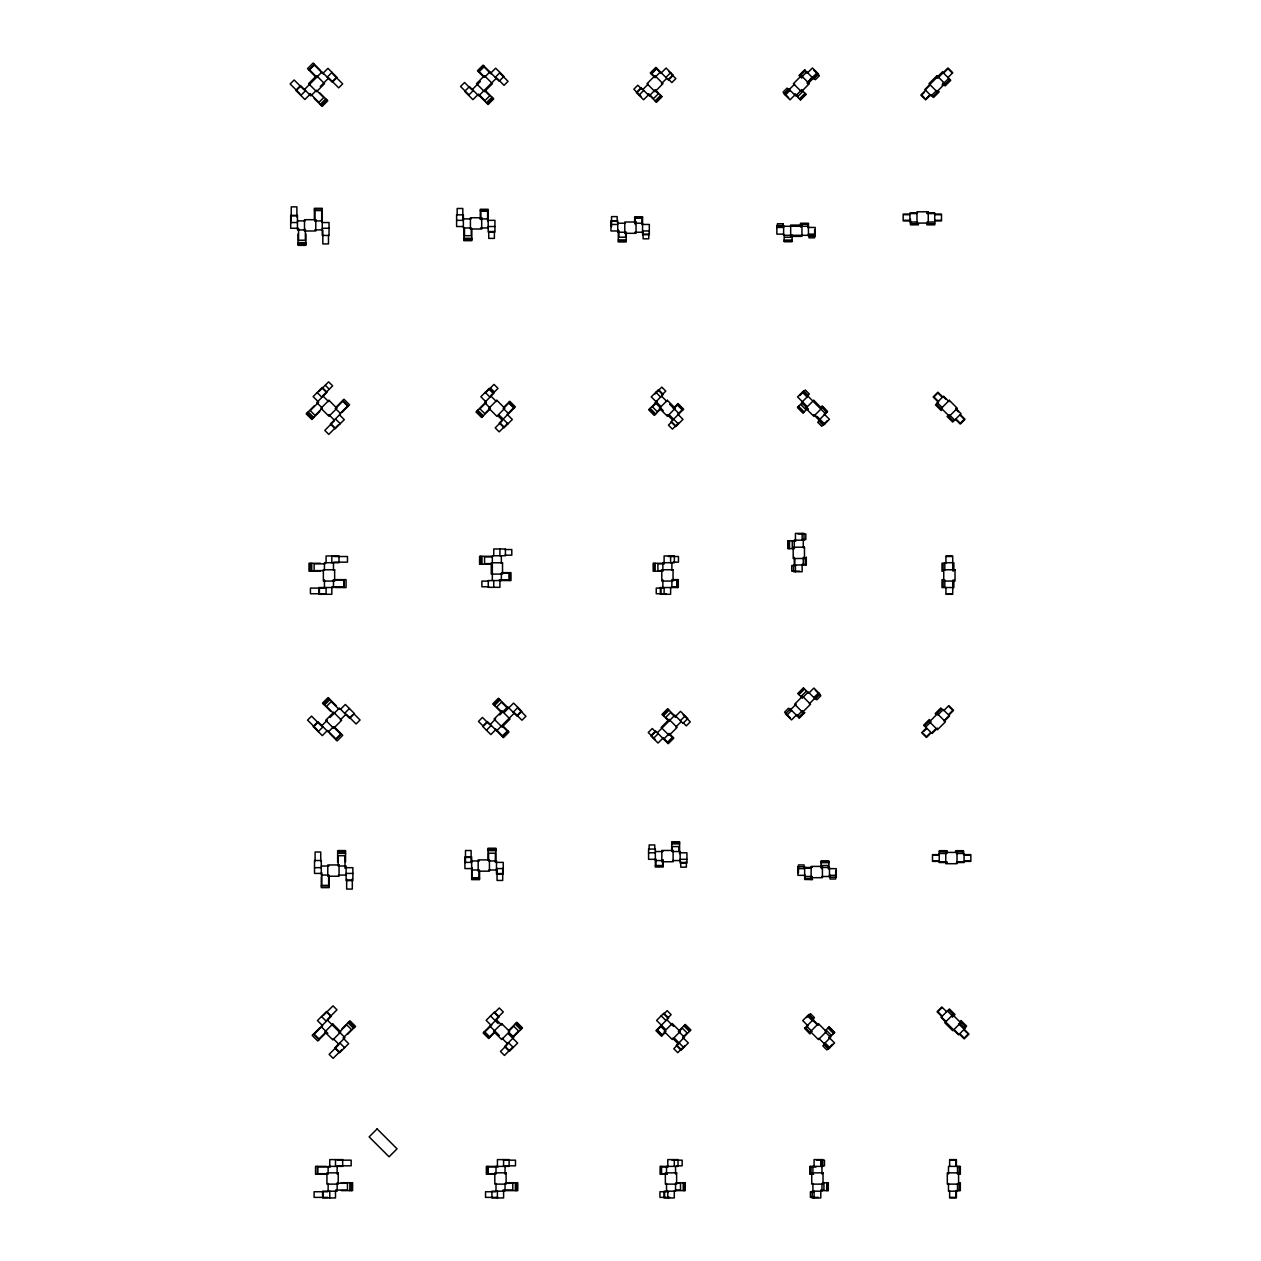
<?xml version="1.0" encoding="UTF-8"?>
<svg xmlns="http://www.w3.org/2000/svg" width="1261" height="1261" viewBox="0 0 1261 1261"><rect width="100%" height="100%" fill="white"/><g stroke="black" fill="none" stroke-linecap="round" stroke-linejoin="round"><path stroke-width="1.5" d="M308.787 69.907L314.367 64.311M296.493 90.303L300.481 86.315M304.453 89.499L321.996 71.94L332.289 82.233L337.081 77.457L327.955 68.33L323.163 73.106M300.827 95.442L305.619 90.65M309.67 94.717L304.894 99.493L295.768 90.366L300.544 85.575L310.836 95.868L316.243 90.477M327.214 77.173L332.006 72.381M320.278 86.426L328.38 78.324M332.352 81.508L336.34 77.52M320.215 104.458L325.795 98.878M321.319 105.561L326.898 99.966M478.455 71.688L484.035 66.092M472.339 89.499L480.441 81.398M484.476 77.347L489.883 71.94M468.556 95.284L473.348 90.493M490.892 72.949L495.668 68.173L503.943 76.432L499.151 81.208L483.058 65.131L477.478 70.711L483.704 76.921M477.714 94.874L472.922 99.651L464.663 91.391L469.455 86.599L478.723 95.868L496.267 78.324M495.258 77.331L500.05 72.539M486.415 102.772L492.011 97.192M487.471 103.828L493.051 98.248M318.923 391.588L328.648 381.862L332.636 385.85L322.911 395.576M314.257 405.837L306.218 413.86L311.798 419.44L319.837 411.417M318.702 402.18L310.253 410.629L315.029 415.421L322.28 408.17M650.944 73.642L656.524 68.062M637.12 92.51L641.108 88.522M642.874 89.499L648.264 84.093M655.011 77.347L660.417 71.94M638.98 95.174L643.756 90.382M661.3 72.839L666.092 68.047L673.327 75.282L668.535 80.073L655.862 67.4L650.282 72.98L655.074 77.772M336.372 406.83L343.985 399.233L349.565 404.813L341.967 412.41M648.359 94.985L643.567 99.761L636.332 92.526L641.124 87.75L649.242 95.868L654.648 90.477M665.903 77.441L670.679 72.649M335.536 408.469L342.771 401.234L347.563 406.01L339.887 413.703M661.394 83.73L666.785 78.324M668.551 79.285L672.539 75.297M334.496 420.67L324.786 430.395L328.758 434.383L338.484 424.658M655.074 100.896L660.654 95.316M656.051 101.889L661.631 96.293M799.427 75.739L805.007 70.159M800.231 75.739L805.007 70.947L807.387 73.311M485.501 392.896L494.013 384.384L498 388.372L490.702 395.67M784.768 93.755L788.74 89.767M789.26 89.499L794.666 84.093M801.413 77.347L806.804 71.94M785.304 95.095L790.08 90.319M807.623 72.775L812.415 67.984L818.484 74.052L813.692 78.844L804.676 69.828L799.096 75.408L801.807 78.103M484.271 403.693L476.012 411.953L481.607 417.533L489.867 409.273M486.431 402.338L479.937 408.816L484.728 413.608L489.914 408.422M809.893 79.49L812.116 77.268M794.824 95.048L790.032 99.84L783.964 93.771L788.755 88.979L795.644 95.868L801.034 90.477M807.182 82.69L809.578 80.294M812.368 77.504L817.16 72.728M808.112 82.186L812.573 77.725M807.213 83.525L812.793 77.946M807.797 83.73L813.187 78.324M813.708 78.04L817.695 74.052M802.626 91.69L797.835 96.466L795.47 94.102M799.411 98.847L804.991 93.267M800.309 99.745L805.905 94.165M503.565 407.524L509.791 401.297L515.371 406.877L499.277 422.971L504.069 427.763L512.329 419.487L507.552 414.711M503.659 408.233L508.845 403.031L513.637 407.823L507.143 414.317M502.477 420.575L495.179 427.873L499.167 431.861L507.679 423.349M925.621 89.499L930.098 85.023M937.191 77.93L942.771 72.35M925.621 90.288L920.845 95.079L925.621 99.855L930.413 95.079M937.995 77.93L942.771 73.138M943.165 72.744L947.957 67.952L952.749 72.744L947.957 77.536M924.297 92.416L921.633 95.079L924.297 97.727M943.969 72.744L947.957 68.756L951.945 72.744M925.621 99.067L929.609 95.079M323.336 703.985L328.916 698.405M936.608 90.477L931.217 95.868L924.833 89.499L942.377 71.94L950.747 80.326L945.167 85.906L942.503 83.242M942.014 85.07L948.761 78.324M324.44 705.088L330.019 699.508M932.809 96.671L938.389 91.091L939.177 91.88L933.597 97.475L930.949 94.811M944.363 85.102L949.959 79.522M313.894 726.446L317.882 722.458M321.854 725.642L327.261 720.236M329.956 717.541L339.398 708.099L349.691 718.376L354.483 713.6L345.341 704.473L340.565 709.249M654.68 394.236L661.804 387.111L665.792 391.099L661.962 394.929M318.229 731.585L323.021 726.793M327.072 730.86L322.296 735.636L313.154 726.509L317.945 721.733L328.238 732.01L333.629 726.62M344.616 713.316L349.407 708.524M657.028 401.455L648.706 409.793L654.286 415.373L661.237 408.422M340.375 719.873L345.782 714.467M349.754 717.651L352.418 714.987M660.685 408.186L657.233 411.622L652.441 406.846L656.839 402.448L660.433 406.042M335.867 739.64L341.447 734.06M673.248 408.375L678.055 403.567L683.635 409.163L670.962 421.836L675.738 426.612L682.973 419.377L678.197 414.601M673.957 408.469L677.409 405.017L682.185 409.793L677.583 414.396M678.465 423.097L672.428 429.134L668.44 425.146L671.735 421.852L675.723 425.84M799.71 395.607L805.322 389.996L809.31 393.984L807.655 395.639L803.667 391.651M493.445 704.489L499.025 698.909M494.501 705.545L500.081 699.965M802.721 402.164L797.456 407.429L803.036 413.025L807.718 408.343M487.313 722.285L483.326 726.273L478.471 721.418L482.459 717.43L489.741 724.712M490.245 724.413L495.636 719.022M499.687 714.971L507.789 706.869L517.057 716.138L521.833 711.346L513.574 703.086L508.798 707.878M486.462 730.198L491.254 725.422M504.4 712.26L507.994 708.666L501.5 702.188L496.724 706.964L501.91 712.166M495.62 729.788L490.828 734.58L482.569 726.304L487.361 721.528L503.438 737.622L509.018 732.026L502.808 725.816M513.164 712.244L517.956 707.453M496.629 730.797L514.173 713.253M517.089 715.381L521.077 711.393M824.111 414.27L826.475 411.906L821.699 407.13M502.477 736.645L508.057 731.065M824.678 423.27L827.311 420.638M323.273 1015.562L332.983 1005.837L336.971 1009.825L327.261 1019.55M938.72 401.739L935.52 404.939L941.1 410.519L941.904 409.715L936.324 404.135M319.79 1027.81L312.192 1035.407L317.772 1041.003L325.37 1033.389M322.643 1025.76L314.194 1034.209L318.97 1038.985L326.221 1031.75M341.92 1028.803L349.959 1020.779L355.539 1026.359L347.5 1034.383M339.036 1032.491L346.712 1024.815L351.504 1029.591L343.055 1038.039M662.466 714.798L668.046 709.218M663.459 715.775L669.039 710.195M338.831 1044.644L329.121 1054.369L333.109 1058.357L341.699 1049.767M651.559 735.793L655.547 731.806M657.312 732.767L674.856 715.223L682.989 723.357L687.765 718.565L680.53 711.33L675.754 716.106M653.419 738.442L658.21 733.666M662.797 738.252L658.021 743.044L650.786 735.809L655.562 731.017L668.235 743.691L673.831 738.111L669.024 733.319M680.341 720.709L685.133 715.933M663.696 739.151L669.087 733.744M675.833 726.998L681.239 721.607M667.589 743.044L673.169 737.449M798.055 693.723L803.635 688.143M798.954 694.622L804.534 689.042M801.318 696.198L806.11 691.422M790.757 709.565L796.164 704.174M802.91 697.412L808.301 692.021L815.205 698.909L819.981 694.133L813.912 688.049L809.121 692.841M786.801 715.176L791.577 710.384M796.321 715.129L791.53 719.905L785.461 713.836L790.253 709.06L799.269 718.076L804.849 712.497L798.938 717.745M813.865 697.585L818.657 692.793M797.141 715.949L802.548 710.542M809.294 703.796L814.685 698.405M819.193 694.133L815.205 698.121L816.86 699.776L820.848 695.788L815.236 690.177M495.999 1019.251L503.297 1011.952L499.309 1007.965L494.438 1012.835L498.426 1016.823M803.73 712.166L798.938 716.942L796.574 714.577M491.806 1025.035L484.839 1032.002L489.631 1036.778L494.816 1031.593M494.911 1032.302L488.685 1038.528L483.105 1032.932L499.198 1016.855L494.407 1012.063L486.147 1020.322L490.923 1025.114M508.609 1030.552L516.868 1022.293L522.448 1027.873L514.204 1036.132M508.561 1031.403L513.747 1026.218L518.539 1031.009L512.045 1037.488L508.451 1033.91M507.773 1044.155L500.475 1051.453L504.463 1055.441L512.975 1046.929M924.455 725.926L930.051 720.346L929.247 719.558L923.667 725.138L932.037 733.508L937.443 728.117M941.604 708.792L936.025 714.372L935.221 713.568L940.816 707.988L943.464 710.652M925.653 727.124L931.059 721.733M937.806 714.987L943.196 709.58L949.58 715.964L944.19 721.355M926.457 727.928L921.665 732.704L926.457 737.496L931.233 732.704M944 710.384L948.792 705.593L953.568 710.384L948.792 715.16M923.793 731.38L926.457 728.716M930.445 732.704L926.457 736.692L922.469 732.704M948.792 714.372L952.78 710.384L948.792 706.396M931.643 733.114L936.103 728.637M944.316 720.425L948.792 715.964M663.318 1014.506L667.148 1010.676L671.136 1014.664L667.305 1018.494M665.461 1031.498L662.167 1034.792L657.391 1030.001L661.789 1025.603L665.367 1029.197M665.367 1032.396L661.521 1036.227L655.941 1030.647L668.614 1017.974L663.838 1013.182L656.603 1020.433L661.379 1025.209M678.339 1031.388L685.29 1024.436L690.87 1030.016L682.548 1038.339M679.048 1031.482L682.343 1028.172L687.135 1032.964L682.737 1037.362M679.632 1042.847L673.784 1048.711L677.772 1052.699L684.896 1045.558M806.52 1017.58L810.46 1013.639L814.448 1017.627L812.793 1019.282L808.805 1015.294M808.065 1025.619L805.7 1027.983L810.476 1032.759M825.183 1030.82L829.139 1026.864L834.719 1032.46L828.855 1038.307M828.997 1037.377L831.22 1035.155L826.428 1030.363M832.465 1044.281L826.838 1049.893L822.85 1045.905L824.521 1044.25L828.509 1048.238M941.841 1007.775L937.853 1011.763L941.841 1015.751M952.339 1017.201L955.003 1014.553L949.423 1008.973L941.053 1017.343L958.596 1034.887L964.98 1028.503L959.574 1023.112M963.908 1028.771L966.572 1026.107L960.992 1020.527L960.188 1021.331L965.768 1026.911M968.164 1034.083L964.176 1038.071L960.188 1034.083M314.367 210.098L322.264 210.098M480.283 210.65L488.18 210.65M917.551 212.983L909.922 212.983L909.922 222.015L917.551 222.015M927.103 212.983L934.732 212.983L934.732 224.836L926.835 224.836L926.835 223.701L934.732 223.701M910.489 213.55L916.81 213.55M926.835 213.55L934.732 213.55M909.922 214.118L903.16 214.118L903.16 220.88L909.922 220.88M934.732 214.118L941.51 214.118L941.51 220.88L934.732 220.88M903.727 214.685L909.354 214.685M935.299 214.685L940.942 214.685M291.244 215.836L296.887 215.836M634.661 217.712L642.558 217.712M463.37 218.925L470.999 218.925M480.551 218.925L488.18 218.925M456.608 220.344L463.37 220.344M488.18 220.344L494.942 220.344L494.942 232.04L488.18 232.04L488.18 209.279L480.283 209.279L480.283 219.587M903.727 220.312L909.354 220.312M935.299 220.312L940.942 220.312M297.454 220.896L305.083 220.896M314.635 220.896L322.264 220.896L322.264 235.444L329.026 235.444L329.026 222.535L322.264 222.535M611.538 221.274L617.181 221.274M927.103 222.015L934.732 222.015M290.692 222.535L297.454 222.535M617.748 223.213L625.377 223.213M634.929 223.213L642.558 223.213M800.546 223.733L808.443 223.733M910.489 223.701L918.386 223.701L918.386 224.836L910.489 224.836L910.489 219.193M801.113 224.3L807.875 224.3L807.875 227.642M610.97 224.458L617.748 224.458M642.558 224.458L649.32 224.458L649.32 234.704L642.558 234.704L642.558 216.766L634.661 216.766L634.661 222.188M783.633 226.271L808.443 226.271M463.37 226.523L456.608 226.523L456.608 214.843L463.37 214.843L463.37 227.942L470.999 227.942M488.18 226.523L494.942 226.523M776.855 227.437L783.633 227.437M808.443 227.437L815.205 227.437L815.205 236.028L808.443 236.028L808.443 223.26L800.546 223.26L800.546 227.09M480.551 227.942L488.18 227.942M297.454 228.273L290.692 228.273L290.692 215.363L297.454 215.363L297.454 229.912L305.083 229.912M322.264 228.273L329.026 228.273M314.635 229.912L322.264 229.912M617.748 230.968L610.97 230.968L610.97 220.738L617.748 220.738L617.748 232.229L625.377 232.229M642.558 230.968L649.32 230.968M634.929 232.229L642.558 232.229M643.126 234.152L648.753 234.152M783.633 234.136L776.855 234.136L776.855 225.546L783.633 225.546L783.633 235.303L808.443 235.303M808.443 234.136L815.205 234.136M814.638 235.46L808.995 235.46L808.995 237.825L814.638 237.825L814.638 229.88M784.752 237.273L791.514 237.273M463.938 238.282L471.835 238.282M463.938 239.763L471.835 239.763M618.316 239.905L626.197 239.905M784.184 240.063L792.081 240.063M618.316 241.292L626.197 241.292M784.184 241.34L792.081 241.34M298.022 242.616L305.919 242.616M298.022 244.161L305.919 244.161M797.882 533.955L805.811 533.955L805.811 539.598L802.091 539.598M795.36 540.733L787.92 540.733L787.92 548.63L794.525 548.63M795.644 541.284L792.286 541.284L792.286 548.062M504.92 549.544L511.793 549.544L511.793 555.171L504.92 555.171M491.27 556.306L479.59 556.306L479.59 564.203L491.27 564.203M333.739 556.511L347.484 556.511L347.484 562.154L333.739 562.154M668.377 556.511L678.465 556.511L678.465 562.154L673.043 562.154M946.507 556.511L952.15 556.511M491.9 556.873L484.571 556.873L484.571 563.635L491.9 563.635M320.341 563.289L308.992 563.289L308.992 571.186L320.341 571.186M664.011 563.289L653.166 563.289L653.166 571.186L662.987 571.186M945.75 563.289L941.999 563.289L941.999 571.186L943.118 571.186L943.118 563.289M324.991 563.84L314.131 563.84L314.131 570.618L323.289 570.618M664.405 563.84L657.895 563.84L657.895 570.618L662.766 570.618M801.917 564.408L805.275 564.408L805.275 557.646M795.47 565.543L791.75 565.543L791.75 571.186L799.695 571.186M502.193 572.652L510.989 572.652L510.989 580.549L488.243 580.549L488.243 587.327L499.923 587.327L499.923 580.549M501.752 573.219L509.097 573.219L509.097 579.981L499.246 579.981M335.284 579.634L346.05 579.634L346.05 587.531L335.284 587.531M672.885 579.634L678.308 579.634L678.308 587.531L660.386 587.531L660.386 594.294L670.616 594.294L670.616 587.531M332.92 580.202L343.78 580.202L343.78 586.964L331.816 586.964M671.955 580.202L676.842 580.202L676.842 586.964L671.955 586.964M488.748 581.116L481.875 581.116L481.875 586.759L488.748 586.759M324.172 588.099L310.427 588.099L310.427 593.742L324.172 593.742M664.531 588.099L656.256 588.099L656.256 593.742L666.344 593.742M946.507 593.742L952.15 593.742M671.703 842.474L679.584 842.474M671.703 843.877L679.584 843.877M488.039 849.142L495.936 849.142M488.039 850.639L495.936 850.639M337.649 851.774L345.546 851.774M655.342 851.538L662.971 851.538M672.523 851.538L680.152 851.538L680.152 863.044L686.93 863.044L686.93 852.799L680.152 852.799M939.256 851.805L947.153 851.805L947.153 850.686L939.256 850.686L939.256 862.524L946.901 862.524M963.514 851.805L955.617 851.805L955.617 850.686L963.514 850.686L963.514 854.438M648.58 852.799L655.342 852.799M337.649 853.334L345.546 853.334M939.256 853.492L946.901 853.492M956.437 853.492L964.066 853.492L964.066 862.524L956.437 862.524M939.256 854.627L932.494 854.627L932.494 861.389L939.256 861.389M964.066 854.627L970.844 854.627L970.844 861.389L964.066 861.389M933.061 855.194L938.704 855.194M964.633 855.194L970.276 855.194M465.482 857.401L471.11 857.401M655.342 859.308L648.58 859.308L648.58 849.079L655.342 849.079L655.342 867.001L663.239 867.001L663.239 859.766M680.152 859.308L686.93 859.308M655.342 860.569L662.971 860.569M672.523 860.569L680.152 860.569M471.677 860.964L479.322 860.964M488.858 860.964L496.487 860.964L496.487 874.078L503.265 874.078L503.265 862.382L496.487 862.382M933.061 860.837L938.704 860.837M964.633 860.837L970.276 860.837M821.006 861.421L828.903 861.421M939.256 861.957L947.153 861.957M957.194 861.957L963.514 861.957M464.915 862.382L471.677 862.382M680.719 862.492L686.362 862.492M821.006 862.697L828.903 862.697M321.287 866.023L328.932 866.023M338.468 866.023L346.113 866.023L346.113 880.588L352.875 880.588L352.875 867.678L346.113 867.678M655.342 866.071L663.239 866.071M804.66 867.473L812.289 867.473M821.841 867.473L829.47 867.473L829.47 877.215L836.232 877.215L836.232 868.64L829.47 868.64M314.525 867.678L321.287 867.678M804.66 868.025L810.981 868.025M471.677 868.577L464.915 868.577L464.915 856.881L471.677 856.881L471.677 879.642L479.574 879.642L479.574 870.847M496.487 868.577L503.265 868.577M797.898 868.64L804.66 868.64M471.677 869.995L479.322 869.995M488.858 869.995L496.487 869.995M321.287 873.416L314.525 873.416L314.525 860.506L321.287 860.506L321.287 875.055L328.932 875.055M346.113 873.416L352.875 873.416M497.055 873.558L502.698 873.558M338.468 875.055L346.113 875.055M804.66 875.339L797.898 875.339L797.898 866.748L804.66 866.748L804.66 879.5L812.557 879.5L804.66 879.027M829.47 875.339L836.232 875.339M804.66 876.49L812.289 876.49M821.841 876.49L829.47 876.49M471.677 878.255L479.574 878.255M811.989 878.476L805.227 878.476L805.227 875.118M346.665 880.099L352.308 880.099M321.287 885.837L329.184 885.837M337.412 1160.167L351.157 1160.167L351.157 1165.81L337.412 1165.81M503.438 1160.167L515.481 1160.167L515.481 1165.81L503.438 1165.81M672.066 1160.167L682.154 1160.167L682.154 1165.81L676.731 1165.81M816.529 1160.167L824.473 1160.167L824.473 1165.81L820.738 1165.81M950.179 1160.167L955.822 1160.167L955.822 1165.81M326.3 1166.378L315.534 1166.378L315.534 1174.259L326.3 1174.259M330.382 1166.929L317.804 1166.929L317.804 1173.707L328.049 1173.707M498.095 1166.929L488.243 1166.929L488.243 1173.707L495.589 1173.707M668.078 1166.929L661.568 1166.929L661.568 1173.707L666.454 1173.707M815.977 1166.929L810.949 1166.929L810.949 1173.707M495.147 1174.259L486.352 1174.259L486.352 1166.378L509.113 1166.378L509.113 1159.6L497.417 1159.6L497.417 1166.378M667.321 1174.259L660.102 1174.259L660.102 1166.378L678.024 1166.378L678.024 1159.6L667.794 1159.6L667.794 1166.378M813.644 1174.259L809.925 1174.259L809.925 1166.378L822.676 1166.378L822.676 1159.6L814.086 1159.6L814.086 1166.378M341.242 1182.723L352.591 1182.723L352.591 1190.62L341.242 1190.62M506.087 1182.723L517.767 1182.723L517.767 1190.62L506.087 1190.62M676.211 1182.723L685.243 1182.723L685.243 1190.62L674.399 1190.62M822.724 1182.723L828.304 1182.723L828.304 1190.62L820.864 1190.62M336.592 1183.291L347.453 1183.291L347.453 1190.053L335.505 1190.053M505.44 1183.291L512.786 1183.291L512.786 1190.053L502.934 1190.053M675.849 1183.291L680.514 1183.291L680.514 1190.053L675.628 1190.053M820.785 1190.053L823.922 1190.053L823.922 1183.291M955.822 1190.62L960.33 1190.62L960.33 1182.723L959.211 1182.723L959.211 1190.62M327.844 1191.74L314.099 1191.74L314.099 1197.383L327.844 1197.383M495.872 1191.74L485.548 1191.74L485.548 1197.383L497.591 1197.383M668.472 1191.74L659.944 1191.74L659.944 1197.383L670.017 1197.383M814.133 1191.74L810.413 1191.74L810.413 1197.383L818.342 1197.383M950.179 1197.383L955.822 1197.383L955.822 1191.74M813.739 70.112L819.351 75.723L815.363 79.711L812.73 77.079M801.444 89.704L806.126 94.386L800.53 99.966L794.682 94.102M789.717 90.745L787.085 88.112L783.097 92.1L788.708 97.712M668.708 71.467L675.849 78.608L671.861 82.595L668.015 78.749M661.111 73.437L656.508 68.835L651.716 73.627L655.168 77.079M655.137 89.799L662.072 96.734L656.492 102.33L648.17 93.992M654.885 90.351L658.337 93.803L653.545 98.579L648.958 93.976M641.644 89.058L637.814 85.228L633.826 89.216L640.951 96.34M948.902 401.565L943.496 396.159L937.112 402.543L942.519 407.933M955.649 408.312L961.04 413.703L952.67 422.072L947.09 416.493L947.878 415.704L953.474 421.284M943.496 396.963L945.734 399.185M956.185 409.636L958.407 411.874M942.708 396.963L937.916 392.171L933.124 396.963L937.916 401.739M960.252 414.506L965.028 419.282L960.252 424.074L955.46 419.282M941.904 396.963L937.916 392.975L933.928 396.963L937.916 400.951M960.252 415.295L964.239 419.282L960.252 423.27L956.264 419.282M949.265 414.68L954.672 420.086M499.529 72.823L508.041 81.335L504.053 85.322L496.755 78.024M490.97 73.832L484.003 66.865L479.212 71.641L484.413 76.842M827.263 411.906L822.014 405.995L827.61 411.575L818.578 420.591L823.37 425.383L829.439 419.314L824.662 414.522M807.938 396.159L825.482 413.703M802.327 392.203L807.103 396.979M802.374 401.723L797.582 396.931L803.651 390.863L808.443 395.655L801.555 402.543L808.301 409.289M806.756 406.105L803.162 402.511L800.956 404.734L805.732 409.526M817.128 416.477L819.524 418.873M819.918 419.267L824.71 424.043M815.016 415.232L819.477 419.692M813.692 414.68L819.098 420.086M485.453 90.634L493.697 98.894L488.117 104.474L479.858 96.214M484.587 90.587L489.788 95.773L484.996 100.565L478.518 94.071M798.576 406.31L804.155 411.89M797.677 407.208L803.257 412.788M471.85 89.799L464.552 82.501L460.564 86.489L469.076 95.001M677.393 404.229L682.973 409.809M658.51 390.406L662.498 394.394M661.536 396.159L666.943 401.565M669.638 404.261L679.08 413.703M655.862 392.266L660.654 397.057M332.951 74.131L342.677 83.856L338.689 87.844L328.979 78.119M656.051 401.644L651.259 396.868L658.494 389.633L663.286 394.409L655.153 402.543L663.254 410.645M669.607 415.2L673.201 418.794M673.595 419.188L678.371 423.98M667.305 414.68L672.696 420.086M320.72 70.663L313.106 63.05L307.526 68.63L315.124 76.243M323.194 73.942L314.32 65.052L309.528 69.844L317.205 77.52M650.14 408.359L655.72 413.939M649.147 409.352L654.727 414.932M319.711 92.794L327.75 100.817L322.17 106.397L314.131 98.374M316.464 90.335L323.714 97.586L318.923 102.362L310.033 93.472M303.869 89.704L294.144 79.979L290.156 83.967L299.882 93.692M808.679 693.187L803.415 687.923L797.835 693.503L802.5 698.184M508.813 402.275L514.393 407.855M490.371 388.025L494.359 392.013M489.142 389.255L493.13 393.243M491.002 396.159L496.408 401.565M503.155 408.312L508.546 413.703M485.217 392.376L490.009 397.168M485.627 401.534L480.851 396.758L489.11 388.483L493.886 393.274L484.634 402.543L490.025 407.933M499.183 415.09L502.776 418.684M503.171 419.078L507.962 423.869M498.127 416.035L502.177 420.086M790.253 709.848L788.582 708.178L784.594 712.166L790.206 717.777M500.05 423.002L504.037 426.99M477.714 410.251L483.31 415.831M476.674 411.291L482.254 416.887M683.163 714.751L690.287 721.875L686.299 725.863L683.005 722.569M675.943 717.099L667.605 708.777L662.025 714.356L668.976 721.308M675.155 717.115L670.553 712.512L665.776 717.304L669.213 720.756M342.724 400.494L348.304 406.074M325.275 385.251L329.263 389.239M948.619 1009.762L954.214 1015.341M947.421 1010.959L952.827 1016.366M668.929 734.028L672.381 737.464L667.605 742.256L663.207 737.858M946.633 1011.763L941.841 1006.972L937.065 1011.763L941.841 1016.539M958.596 1023.727L963.372 1028.503M964.176 1029.307L968.968 1034.083L964.176 1038.875L959.385 1034.083M322.312 388.199L326.3 392.187M964.176 1030.095L966.84 1032.759M323.131 396.159L328.522 401.565M335.268 408.312L340.675 413.703L330.382 423.995L335.158 428.787L344.3 419.645L339.508 414.869M317.173 392.534L321.965 397.325M941.447 1016.949L945.908 1021.41M954.12 1029.622L958.596 1034.083M656.083 732.342L652.252 728.511L648.264 732.499L655.389 739.624M317.914 401.376L313.122 396.6L322.249 387.458L327.04 392.25L316.747 402.543L322.138 407.933M335.458 418.92L340.234 423.712M328.9 414.68L334.291 420.086M331.123 424.059L335.111 428.046M308.157 411.921L313.753 417.501M307.069 413.025L312.649 418.605M517.436 707.752L525.947 716.248L521.959 720.236L514.661 712.954M828.918 1027.1L834.498 1032.68M506.638 706.523L498.379 698.263L492.799 703.843L501.058 712.102M828.004 1027.999L833.6 1033.579M813.077 1019.802L818.468 1025.209M825.214 1031.955L830.621 1037.346L823.732 1044.234L828.509 1049.026L834.577 1042.957L829.801 1038.166M812.683 1020.196L817.16 1024.657M807.466 1015.846L812.257 1020.622M807.513 1025.366L802.737 1020.575L808.805 1014.506L813.581 1019.298L804.565 1028.314L810.145 1033.894L804.896 1027.983M825.057 1042.91L829.848 1047.686M806.693 1026.186L812.1 1031.577M818.846 1038.323L824.237 1043.73M502.099 725.91L507.285 731.096L502.508 735.872L495.541 728.905M684.849 1024.878L690.429 1030.458M683.856 1025.855L689.436 1031.451M663.853 1013.97L667.841 1017.958M666.88 1019.723L673.626 1026.47M679.017 1031.876L684.424 1037.267L676.29 1045.401L681.082 1050.177L688.317 1042.942L683.525 1038.15M661.205 1015.83L665.981 1020.606M353.742 713.663L360.079 719.999L356.091 723.987L346.365 714.262M674.54 1038.37L678.134 1041.964M678.922 1042.752L683.714 1047.544M660.496 1026.107L665.887 1031.498M672.633 1038.244L678.04 1043.651M677.078 1045.416L681.066 1049.404M336.104 705.593L328.081 697.569L322.501 703.149L330.524 711.172M338.988 709.281L331.312 701.605L326.52 706.381L333.771 713.631M656.603 1029.985L662.183 1035.58M335.111 727.723L342.708 735.336L337.128 740.916L329.531 733.303M333.471 726.872L340.706 734.123L335.93 738.914L327.466 730.45M321.271 725.847L311.546 716.122L307.558 720.11L317.283 729.835M516.222 1022.939L521.802 1028.535M515.166 1023.995L520.761 1029.575M496.298 1019.739L501.705 1025.13M508.451 1031.892L513.842 1037.283L504.573 1046.551L509.365 1051.343L517.625 1043.068L512.849 1038.292M490.513 1015.956L495.305 1020.748M495.699 1021.142L498.095 1023.538M508.467 1042.658L513.259 1047.45M489.93 1026.123L499.372 1035.565M502.067 1038.26L507.474 1043.667M505.346 1046.583L509.334 1050.571M484.082 1031.971L489.662 1037.551M349.108 1021.615L354.688 1027.195M348.004 1022.718L353.584 1028.298M326.646 1012.173L330.634 1016.161M327.466 1020.133L345.01 1037.677L334.717 1047.97L339.508 1052.762L348.635 1043.635L343.843 1038.843M321.523 1016.508L326.3 1021.3M322.249 1025.351L317.457 1020.575L326.583 1011.448L331.375 1016.224L321.082 1026.517L327.828 1033.263M339.792 1042.894L344.568 1047.686M333.235 1038.67L338.626 1044.061M335.458 1048.033L339.445 1052.021M313.453 1034.146L319.033 1039.726M959.211 1166.378L959.211 1174.259L960.33 1174.259L960.33 1166.378L948.493 1166.378L948.493 1174.007M957.509 1166.378L957.509 1174.007M957.509 1183.543L957.509 1191.188L948.493 1191.188L948.493 1183.543M956.39 1166.378L956.39 1159.6L949.628 1159.6L949.628 1166.378M956.39 1191.188L956.39 1197.95L949.628 1197.95L949.628 1191.188M953.836 570.35L953.836 562.721L944.82 562.721L944.82 570.35M953.836 579.902L953.836 587.531L941.999 587.531L941.999 579.634L943.118 579.634L943.118 587.531M953.269 563.289L953.269 571.186M953.269 581.211L953.269 587.531M952.717 562.721L952.717 555.959L945.939 555.959L945.939 562.721M952.717 563.84L952.717 570.618M952.717 580.202L952.717 586.964M952.717 587.531L952.717 594.294L945.939 594.294L945.939 587.531M944.82 579.902L944.82 587.531M835.68 871.083L835.68 879.012L830.037 879.012L830.037 875.292M828.903 868.561L828.903 861.121L821.006 861.121L821.006 867.726M828.335 868.845L828.335 865.487L821.573 865.487L821.573 868.64M827.988 1182.723L827.988 1190.62M826.727 1182.723L826.727 1190.62M822.109 1160.167L822.109 1165.81M821.951 1166.378L821.951 1174.007M821.951 1183.543L821.951 1191.188L812.21 1191.188L812.21 1197.95L820.785 1197.95L820.785 1191.188M820.785 1159.6L820.785 1166.378M814.086 1191.188L814.086 1197.95M812.919 1166.378L812.919 1174.007M812.919 1183.543L812.919 1191.188M810.382 1166.378L810.382 1174.259M805.826 564.975L806.299 557.078L806.299 564.975L793.547 564.975L793.547 571.737L802.138 571.737L802.138 564.975M804.092 868.671L804.092 864.951L798.449 864.951L798.449 872.896M803.289 540.165L803.289 547.794M803.289 557.346L803.289 564.975M802.138 533.403L802.138 540.165M795.439 540.165L795.439 533.403L804.014 533.403L804.014 540.165L794.272 540.165L794.272 547.794M795.439 564.975L795.439 571.737M794.824 558.655L794.824 564.975M794.272 557.346L794.272 564.975M792.081 235.05L792.081 241.655L784.184 241.655L784.184 235.05M789.496 540.733L789.496 548.63M788.22 540.733L788.22 548.63M686.362 861.736L686.362 867.158L680.719 867.158L680.719 861.736M684.613 1182.723L684.613 1190.62M683.226 1182.723L683.226 1190.62M679.584 853.634L679.584 841.859L671.703 841.859L671.703 850.891M679.033 851.459L679.033 846.588L672.255 846.588L672.255 851.254M677.378 579.634L677.378 587.531M675.549 1166.378L675.549 1174.007M675.549 1183.543L675.549 1191.188L664.058 1191.188L664.058 1197.95L674.288 1197.95L674.288 1191.188M674.288 1159.6L674.288 1166.378M671.877 562.721L671.877 570.35M671.877 579.902L671.877 587.531M670.616 555.959L670.616 562.721M667.794 1191.188L667.794 1197.95M666.533 1166.378L666.533 1174.007M666.533 1183.543L666.533 1191.188M664.61 1191.74L664.61 1197.383M664.106 562.721L664.106 555.959L674.351 555.959L674.351 562.721L662.86 562.721L662.86 570.35M664.121 587.531L664.121 594.294M662.86 579.902L662.86 587.531M662.671 860.648L662.671 865.519L655.909 865.519L655.909 859.025M660.922 588.099L660.922 593.742M661.032 1166.378L661.032 1174.259M655.184 563.289L655.184 571.186M654.774 849.615L654.774 844.949L649.147 844.949L649.147 849.615M653.781 563.289L653.781 571.186M648.753 233.395L648.753 238.818L643.126 238.818L643.126 230.542M641.991 224.458L641.991 218.248L635.229 218.248L635.229 224.458M626.197 232.087L626.197 241.907L618.316 241.907L618.316 230.132M625.645 232.308L625.645 237.194L618.867 237.194L618.867 230.684M617.181 222.031L617.181 216.608L611.538 216.608L611.538 226.696M516.837 1182.723L516.837 1190.62M515.355 1182.723L515.355 1190.62M509.617 572.652L509.617 580.549M505.03 1166.378L505.03 1174.007M505.03 1183.543L505.03 1191.188L491.916 1191.188L491.916 1197.95L503.596 1197.95L503.596 1191.188M503.596 1159.6L503.596 1166.378M502.698 868.403L502.698 880.446L497.055 880.446L497.055 870.122M501.342 555.738L501.342 563.368M501.342 572.92L501.342 580.549M499.923 548.976L499.923 555.738M497.417 1191.188L497.417 1197.95M495.936 859.907L495.936 848.227L488.039 848.227L488.039 859.907M495.999 1166.378L495.999 1174.007M495.999 1183.543L495.999 1191.188M495.368 862.382L495.368 853.208L488.59 853.208L488.59 860.554M493.745 555.738L493.745 548.976L505.425 548.976L505.425 555.738L492.326 555.738L492.326 580.549M493.745 580.549L493.745 587.327M487.613 221.022L487.613 211.17L480.851 211.17L480.851 218.516M487.739 1166.378L487.739 1174.259M481.986 556.306L481.986 564.203M480.504 556.306L480.504 564.203M479.007 870.405L479.007 877.751L472.245 877.751L472.245 867.899M471.835 228.998L471.835 240.678L463.938 240.678L463.938 228.998M471.267 228.367L471.267 235.697L464.489 235.697L464.489 228.367M471.11 862.556L471.11 850.513L465.482 850.513L465.482 862.556M462.803 220.502L462.803 208.475L457.16 208.475L457.16 215.363M352.308 878.901L352.308 889.068L346.665 889.068L346.665 878.901M351.393 1182.723L351.393 1190.62M349.849 1182.723L349.849 1190.62M345.546 861.941L345.546 850.576L337.649 850.576L337.649 861.941M344.978 868.293L344.978 855.715L338.216 855.715L338.216 865.96M344.253 579.634L344.253 587.531M337.144 1166.378L337.144 1174.007M337.144 1183.543L337.144 1191.188L322.595 1191.188L322.595 1197.95L335.505 1197.95L335.505 1191.188M335.505 1159.6L335.505 1166.378M333.471 562.721L333.471 570.35M333.471 579.902L333.471 587.531L318.907 587.531L318.907 594.294L331.816 594.294L331.816 587.531M331.816 555.959L331.816 562.721M329.767 1166.378L329.767 1159.6L342.677 1159.6L342.677 1166.378L328.128 1166.378L328.128 1174.007M329.767 1191.188L329.767 1197.95M329.184 876.868L329.184 887.634L321.287 887.634L321.287 876.868M328.632 875.118L328.632 885.364L321.854 885.364L321.854 872.801M328.475 234.972L328.475 243.925L322.832 243.925L322.832 230.18M328.128 1183.543L328.128 1191.188M326.079 562.721L326.079 555.959L338.988 555.959L338.988 562.721L324.44 562.721L324.44 570.35M326.079 587.531L326.079 594.294M324.44 579.902L324.44 587.531M323.068 1191.74L323.068 1197.383M322.264 219.067L322.264 208.301L314.367 208.301L314.367 219.067M321.697 221.447L321.697 210.571L314.935 210.571L314.935 220.817M320.735 860.979L320.735 852.01L315.092 852.01L315.092 860.979M319.396 588.099L319.396 593.742M317.331 1166.378L317.331 1174.259M311.735 563.289L311.735 571.186M310.19 563.289L310.19 571.186M305.919 234.01L305.919 245.359L298.022 245.359L298.022 234.01M305.351 229.36L305.351 240.22L298.573 240.22L298.573 228.273M296.887 217.034L296.887 206.867L291.244 206.867L291.244 220.628M316.574 75.692L308.598 83.667L316.574 91.643L324.55 83.667L316.574 75.692M484.46 75.692L476.485 83.667L484.46 91.643L492.436 83.667L484.46 75.692M328.948 400.304L320.972 408.28L328.948 416.256L336.923 408.28L328.948 400.304M654.995 75.692L647.019 83.667L654.995 91.643L662.971 83.667L654.995 75.692M801.381 75.692L793.405 83.667L801.381 91.643L809.357 83.667L801.381 75.692M496.834 400.304L488.858 408.28L496.834 416.256L504.81 408.28L496.834 400.304M936.955 75.692L928.979 83.667L936.955 91.643L944.93 83.667L936.955 75.692M333.661 712.323L325.685 720.299L333.661 728.275L341.636 720.299L333.661 712.323M667.353 400.304L659.377 408.28L667.353 416.256L675.329 408.28L667.353 400.304M502.051 711.094L494.076 719.069L502.051 727.045L510.027 719.069L502.051 711.094M813.755 400.304L805.779 408.28L813.755 416.256L821.731 408.28L813.755 400.304M819.382 420.607L817.711 422.262L821.699 426.25L823.37 424.594L819.382 420.607M949.328 400.304L941.352 408.28L949.328 416.256L957.288 408.28L949.328 400.304M332.809 1023.964L324.834 1031.939L332.809 1039.915L340.785 1031.939L332.809 1023.964M669.118 719.448L661.142 727.424L669.118 735.399L677.094 727.424L669.118 719.448M802.563 696.245L794.588 704.221L802.563 712.197L810.539 704.221L802.563 696.245M377.118 1128.894L369.142 1136.87L389.082 1156.81L397.057 1148.834L377.118 1128.894M501.642 1023.569L493.666 1031.545L501.642 1039.521L509.617 1031.545L501.642 1023.569M937.459 713.805L929.483 721.781L937.459 729.756L945.435 721.781L937.459 713.805M672.223 1023.554L664.248 1031.53L672.223 1039.505L680.199 1031.53L672.223 1023.554M818.421 1023.633L810.445 1031.608L818.421 1039.584L826.396 1031.608L818.421 1023.633M952.764 1014.79L944.788 1022.766L952.764 1030.741L960.74 1022.766L952.764 1014.79M928.254 211.801L916.968 211.801L916.968 223.087L928.254 223.087L928.254 211.801M481.702 217.743L470.416 217.743L470.416 229.013L481.702 229.013L481.702 217.743M315.786 219.698L304.5 219.698L304.5 230.984L315.786 230.984L315.786 219.698M636.064 222.015L624.794 222.015L624.794 233.301L636.064 233.301L636.064 222.015M783.065 223.749L777.422 223.749L777.422 226.113L783.065 226.113L783.065 223.749M801.949 225.089L790.679 225.089L790.679 236.374L801.949 236.374L801.949 225.089M494.391 231.52L488.748 231.52L488.748 238.392L494.391 238.392L494.391 231.52M804.471 547.211L793.201 547.211L793.201 558.497L804.471 558.497L804.471 547.211M502.524 562.784L491.254 562.784L491.254 574.07L502.524 574.07L502.524 562.784M334.654 569.767L323.368 569.767L323.368 581.053L334.654 581.053L334.654 569.767M673.059 569.767L661.789 569.767L661.789 581.053L673.059 581.053L673.059 569.767M955.018 569.767L943.748 569.767L943.748 581.053L955.018 581.053L955.018 569.767M673.106 850.466L661.836 850.466L661.836 861.752L673.106 861.752L673.106 850.466M957.02 852.42L945.75 852.42L945.75 863.706L957.02 863.706L957.02 852.42M489.441 859.892L478.171 859.892L478.171 871.178L489.441 871.178L489.441 859.892M339.051 864.951L327.781 864.951L327.781 876.237L339.051 876.237L339.051 864.951M822.424 866.402L811.138 866.402L811.138 877.688L822.424 877.688L822.424 866.402M338.216 1172.856L326.93 1172.856L326.93 1184.126L338.216 1184.126L338.216 1172.856M506.102 1172.856L494.816 1172.856L494.816 1184.126L506.102 1184.126L506.102 1172.856M676.621 1172.856L665.351 1172.856L665.351 1184.126L676.621 1184.126L676.621 1172.856M823.023 1172.856L811.737 1172.856L811.737 1184.126L823.023 1184.126L823.023 1172.856M958.581 1172.856L947.31 1172.856L947.31 1184.126L958.581 1184.126L958.581 1172.856"/></g></svg>
